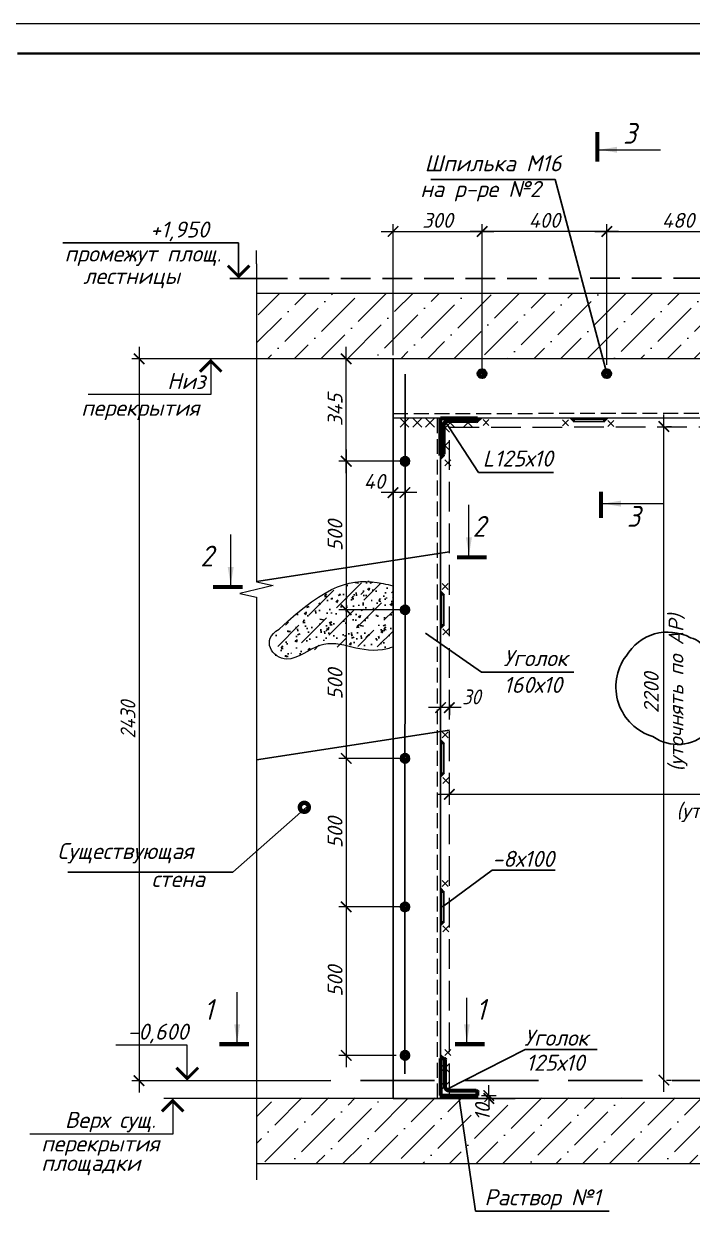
# Model space of a CAD drawing. Header units: millimetres. Extents: x 749182 to 2267578, y 70462 to 311449.
# Drawn here: x 2176773 to 2179025, y 181206 to 185204 of the extents above; entities that cross this region are included whole.
import ezdxf
from ezdxf.enums import TextEntityAlignment as Align

# ---------------------------------------------------------------- set-up
doc = ezdxf.new("R2010")
doc.units = ezdxf.units.MM
for name, pattern in [('GOST2.303 4', [7, 5, -2, 0]), ('ГОСТ 2.303 4', [7, 5, -2, 0]), ('осеваяX2', [4, 2.5, -0.5, 0.5, -0.5])]:
    doc.linetypes.add(name, pattern=pattern)
doc.layers.get('Defpoints').update_dxf_attribs({"color": 255})
for name, color, linetype, lineweight in [('1Стены', 252, 'Continuous', 25), ('монолит', 176, 'Continuous', 50), ('Оси', 165, 'осеваяX2', 13), ('Размер', 7, 'Continuous', 13), ('сварка', 156, 'Continuous', 9), ('штрих', 8, 'Continuous', 5), ('штриховка кирпич', 42, 'Continuous', 5)]:
    doc.layers.add(name, color=color, linetype=linetype, lineweight=lineweight)
doc.layers.add('CS_UNPLOTTED', color=254, linetype='Continuous', plot=False)
for name, color, linetype in [('металл', 124, 'Continuous'), ('Текст', 7, 'Continuous'), ('Штриховка', 252, 'Continuous')]:
    doc.layers.add(name, color=color, linetype=linetype)
doc.styles.add('GOST', font='', dxfattribs={"width": 0.8, "oblique": 10})
doc.styles.add('GOST 2.304_new', font='isocpeur.ttf', dxfattribs={"width": 0.9, "oblique": 15})
doc.styles.add('М2', font='isocpeui.ttf')
doc.styles.get('GOST').set_extended_font_data('GOST type A')
doc.dimstyles.new('SPDS', dxfattribs={"dimscale": 25, "dimtxt": 2.5, "dimasz": 1.77, "dimexe": 1.25, "dimexo": 0.625, "dimtad": 1, "dimdec": 0, "dimrnd": 0.001, "dimtxsty": 'GOST 2.304_new', "dimblk": 'ARCHTICK', "dimcen": 2.5, "dimdle": 2, "dimclrt": 256, "dimazin": 2, "dimtfac": 0.75, "dimtdec": 0, "dimtmove": 1, "dimatfit": 3, "dimfxl": 0, "dimtolj": 1, "dimlwd": 9, "dimlwe": 9, "dimarcsym": 0})
doc.dimstyles.new('SPDS 1_20', dxfattribs={"dimscale": 20, "dimtxt": 2.5, "dimasz": 1.77, "dimexe": 1.25, "dimexo": 0.625, "dimtad": 1, "dimdec": 0, "dimrnd": 0.001, "dimtxsty": 'М2', "dimblk": 'ARCHTICK', "dimcen": 2.5, "dimdle": 2, "dimclrt": 256, "dimadec": 0, "dimazin": 2, "dimtfac": 0.75, "dimtdec": 0, "dimtmove": 1, "dimatfit": 3, "dimfxl": 0, "dimtolj": 1, "dimlwd": 9, "dimlwe": 9, "dimarcsym": 0})
pattern_1 = [(45, (-39664661.56, -1362333.524), (33.67596045, 123.47852166), [158.75, -31.75, 0, -31.75])]

# ---------------------------------------------------------------- blocks, each defined once
blk = doc.blocks.new('_ArchTick')
at = {"color": 0, "linetype": 'ByBlock', "const_width": 0.15}
blk.add_lwpolyline([(-0.5, -0.5), (0.5, 0.5)], dxfattribs=at)
blk = doc.blocks.new('*D1312')
at = {"layer": 'Defpoints', "color": 0, "lineweight": 20, "ltscale": 20, "transparency": 16777216}
for p in [(2178177, 182925.1), (2178207, 182925.1), (2178177, 182901.5)]:
    blk.add_point(p, dxfattribs=at)
at = {"layer": 'Размер', "color": 0, "lineweight": 9, "ltscale": 20, "transparency": 16777216}
for p, q in [((2178247, 182901.5), (2178137, 182901.5)), ((2178177, 182912.6), (2178177, 182876.5)), ((2178207, 182912.6), (2178207, 182876.5))]:
    blk.add_line(p, q, dxfattribs=at)
at = {"layer": 'Размер', "color": 0, "lineweight": 9, "ltscale": 20, "transparency": 16777216, "xscale": 35.4, "yscale": 35.4, "zscale": 35.4}
for p, rotation in [((2178177, 182901.5), 179.9999999995553), ((2178207, 182901.5), 359.9999999995553)]:
    blk.add_blockref('_ArchTick', p, dxfattribs=dict(at, rotation=rotation))
at = {"layer": 'Размер', "ltscale": 20, "transparency": 16777216, "insert": (2178280.9, 182937.6), "char_height": 50, "attachment_point": 5, "style": 'GOST 2.304_new'}
blk.add_mtext('\\A1;30', dxfattribs=at)
blk = doc.blocks.new('свар')
at = {"layer": 'сварка', "color": 0, "linetype": 'Continuous', "ltscale": 10}
for p, q in [((10, 10), (-10, -10)), ((-10, 10), (10, -10))]:
    blk.add_line(p, q, dxfattribs=at)
blk = doc.blocks.new('*D1314')
at = {"layer": 'CS_UNPLOTTED', "color": 0, "lineweight": 9, "ltscale": 20, "transparency": 16777216}
for p, q in [((2177161.5, 184115.8), (2177161.5, 181605.7)), ((2177735.1, 184075.8), (2177136.5, 184075.8)), ((2177734.8, 181645.7), (2177136.5, 181645.7))]:
    blk.add_line(p, q, dxfattribs=at)
at = {"layer": 'Defpoints', "color": 0, "lineweight": 20, "ltscale": 20, "transparency": 16777216}
for p in [(2177747.6, 184075.8), (2177161.5, 181645.7), (2177747.3, 181645.7)]:
    blk.add_point(p, dxfattribs=at)
at = {"layer": 'CS_UNPLOTTED', "color": 0, "lineweight": 9, "ltscale": 20, "transparency": 16777216, "xscale": 35.4, "yscale": 35.4, "zscale": 35.4}
for p, rotation in [((2177161.5, 184075.8), 90), ((2177161.5, 181645.7), 270)]:
    blk.add_blockref('_ArchTick', p, dxfattribs=dict(at, rotation=rotation))
at = {"layer": 'CS_UNPLOTTED', "ltscale": 20, "transparency": 16777216, "insert": (2177124, 182860.8), "char_height": 50, "attachment_point": 5, "rotation": 90, "style": 'GOST 2.304_new'}
blk.add_mtext('\\A1;2430', dxfattribs=at)
blk = doc.blocks.new('м16')
at = {"layer": 'металл', "lineweight": 30, "ltscale": 20}
for p, q in [((-11, 6.4), (0, 12.7)), ((-11, -6.4), (-11, 6.4)), ((0, 12.7), (11, 6.4)), ((11, 6.4), (11, -6.4)), ((0, -12.7), (-11, -6.4)), ((11, -6.4), (0, -12.7))]:
    blk.add_line(p, q, dxfattribs=at)
blk.add_circle((0, 0), 15, dxfattribs=at)
for radius, start, end in [(10.4, 0, 180), (10.4, 180, 0), (6.92, 0, 180), (6.92, 180, 0)]:
    blk.add_arc((0, 0), radius, start, end, dxfattribs=at)
at = {"layer": 'металл', "linetype": 'Continuous', "lineweight": 25, "ltscale": 20}
blk.add_arc((0, 0), 8, 255, 165, dxfattribs=at)
at = {"layer": 'Оси', "ltscale": 20}
for p, q in [((17, 0), (-17.3, 0)), ((0, 17.3), (0, -17.3))]:
    blk.add_line(p, q, dxfattribs=at)
blk = doc.blocks.new('*D1315')
at = {"color": 0, "lineweight": 9, "ltscale": 20, "transparency": 16777216}
for p, q in [((2177859.3, 183770.7), (2177859.3, 183190.7)), ((2178054.5, 183730.7), (2177834.3, 183730.7)), ((2178054.5, 183230.7), (2177834.3, 183230.7))]:
    blk.add_line(p, q, dxfattribs=at)
at = {"layer": 'Defpoints', "color": 0, "lineweight": 20, "ltscale": 20, "transparency": 16777216}
for p in [(2178067, 183730.7), (2177859.3, 183230.7), (2178067, 183230.7)]:
    blk.add_point(p, dxfattribs=at)
at = {"color": 0, "lineweight": 9, "ltscale": 20, "transparency": 16777216, "xscale": 35.4, "yscale": 35.4, "zscale": 35.4}
for p, rotation in [((2177859.3, 183730.7), 90), ((2177859.3, 183230.7), 270)]:
    blk.add_blockref('_ArchTick', p, dxfattribs=dict(at, rotation=rotation))
at = {"ltscale": 20, "transparency": 16777216, "insert": (2177821.8, 183480.7), "char_height": 50, "attachment_point": 5, "rotation": 90, "style": 'М2'}
blk.add_mtext('\\A1;500', dxfattribs=at)
blk = doc.blocks.new('*D1316')
at = {"color": 0, "lineweight": 9, "ltscale": 20, "transparency": 16777216}
for p, q in [((2177859.3, 183270.7), (2177859.3, 182690.7)), ((2178054.5, 183230.7), (2177834.3, 183230.7)), ((2178054.5, 182730.7), (2177834.3, 182730.7))]:
    blk.add_line(p, q, dxfattribs=at)
at = {"layer": 'Defpoints', "color": 0, "lineweight": 20, "ltscale": 20, "transparency": 16777216}
for p in [(2178067, 183230.7), (2177859.3, 182730.7), (2178067, 182730.7)]:
    blk.add_point(p, dxfattribs=at)
at = {"color": 0, "lineweight": 9, "ltscale": 20, "transparency": 16777216, "xscale": 35.4, "yscale": 35.4, "zscale": 35.4}
for p, rotation in [((2177859.3, 183230.7), 90), ((2177859.3, 182730.7), 270)]:
    blk.add_blockref('_ArchTick', p, dxfattribs=dict(at, rotation=rotation))
at = {"ltscale": 20, "transparency": 16777216, "insert": (2177821.8, 182980.7), "char_height": 50, "attachment_point": 5, "rotation": 90, "style": 'М2'}
blk.add_mtext('\\A1;500', dxfattribs=at)
blk = doc.blocks.new('*D1317')
at = {"color": 0, "lineweight": 9, "ltscale": 20, "transparency": 16777216}
for p, q in [((2177859.3, 182770.7), (2177859.3, 182190.9)), ((2178054.5, 182730.7), (2177834.3, 182730.7)), ((2178054.5, 182230.9), (2177834.3, 182230.9))]:
    blk.add_line(p, q, dxfattribs=at)
at = {"layer": 'Defpoints', "color": 0, "lineweight": 20, "ltscale": 20, "transparency": 16777216}
for p in [(2178067, 182730.7), (2177859.3, 182230.9), (2178067, 182230.9)]:
    blk.add_point(p, dxfattribs=at)
at = {"color": 0, "lineweight": 9, "ltscale": 20, "transparency": 16777216, "xscale": 35.4, "yscale": 35.4, "zscale": 35.4}
for p, rotation in [((2177859.3, 182730.7), 90), ((2177859.3, 182230.9), 270)]:
    blk.add_blockref('_ArchTick', p, dxfattribs=dict(at, rotation=rotation))
at = {"ltscale": 20, "transparency": 16777216, "insert": (2177821.8, 182480.8), "char_height": 50, "attachment_point": 5, "rotation": 90, "style": 'М2'}
blk.add_mtext('\\A1;500', dxfattribs=at)
blk = doc.blocks.new('*D1318')
at = {"layer": 'Defpoints', "color": 0, "lineweight": 20, "ltscale": 20, "transparency": 16777216}
for p in [(2178017, 183715.9), (2178057, 183713.7), (2178017, 183625.4)]:
    blk.add_point(p, dxfattribs=at)
at = {"layer": 'Размер', "color": 0, "lineweight": 9, "ltscale": 20, "transparency": 16777216}
for p, q in [((2178017, 183703.4), (2178017, 183600.4)), ((2178057, 183701.2), (2178057, 183600.4)), ((2178097, 183625.4), (2177977, 183625.4))]:
    blk.add_line(p, q, dxfattribs=at)
at = {"layer": 'Размер', "color": 0, "lineweight": 9, "ltscale": 20, "transparency": 16777216, "xscale": 35.4, "yscale": 35.4, "zscale": 35.4, "rotation": 180}
blk.add_blockref('_ArchTick', (2178017, 183625.4), dxfattribs=at)
at = {"layer": 'Размер', "color": 0, "lineweight": 9, "ltscale": 20, "transparency": 16777216, "xscale": 35.4, "yscale": 35.4, "zscale": 35.4}
blk.add_blockref('_ArchTick', (2178057, 183625.4), dxfattribs=at)
at = {"layer": 'Размер', "ltscale": 20, "transparency": 16777216, "insert": (2177954.1, 183662.9), "char_height": 50, "attachment_point": 5, "style": 'М2'}
blk.add_mtext('\\A1;40', dxfattribs=at)
blk = doc.blocks.new('*D1319')
at = {"color": 0, "lineweight": 9, "ltscale": 20, "transparency": 16777216}
for p, q in [((2178339.4, 181595.7), (2178339.4, 181631.1)), ((2178314.5, 181595.7), (2178364.4, 181595.7)), ((2178314.5, 181585.7), (2178364.4, 181585.7)), ((2178339.4, 181595.7), (2178339.4, 181585.7)), ((2178339.4, 181585.7), (2178339.4, 181550.3))]:
    blk.add_line(p, q, dxfattribs=at)
at = {"layer": 'Defpoints', "color": 0, "lineweight": 20, "ltscale": 20, "transparency": 16777216}
for p in [(2178302, 181595.7), (2178302, 181585.7), (2178339.4, 181585.7)]:
    blk.add_point(p, dxfattribs=at)
at = {"color": 0, "lineweight": 9, "ltscale": 20, "transparency": 16777216, "xscale": 35.4, "yscale": 35.4, "zscale": 35.4}
for p, rotation in [((2178339.4, 181595.7), 270), ((2178339.4, 181585.7), 90)]:
    blk.add_blockref('_ArchTick', p, dxfattribs=dict(at, rotation=rotation))
at = {"ltscale": 20, "transparency": 16777216, "insert": (2178318.3, 181540), "char_height": 50, "attachment_point": 5, "rotation": 90, "style": 'М2'}
blk.add_mtext('\\A1;10', dxfattribs=at)
blk = doc.blocks.new('*D1320')
at = {"color": 0, "lineweight": 9, "ltscale": 20, "transparency": 16777216}
for p, q in [((2177859.3, 182270.9), (2177859.3, 181690.7)), ((2177931.9, 182230.9), (2177834.3, 182230.9)), ((2178027.3, 181730.7), (2177834.3, 181730.7))]:
    blk.add_line(p, q, dxfattribs=at)
at = {"layer": 'Defpoints', "color": 0, "lineweight": 20, "ltscale": 20, "transparency": 16777216}
for p in [(2177944.4, 182230.9), (2177859.3, 181730.7), (2178039.8, 181730.7)]:
    blk.add_point(p, dxfattribs=at)
at = {"color": 0, "lineweight": 9, "ltscale": 20, "transparency": 16777216, "xscale": 35.4, "yscale": 35.4, "zscale": 35.4}
for p, rotation in [((2177859.3, 182230.9), 90), ((2177859.3, 181730.7), 270)]:
    blk.add_blockref('_ArchTick', p, dxfattribs=dict(at, rotation=rotation))
at = {"ltscale": 20, "transparency": 16777216, "insert": (2177821.8, 181980.8), "char_height": 50, "attachment_point": 5, "rotation": 90, "style": 'М2'}
blk.add_mtext('\\A1;500', dxfattribs=at)
blk = doc.blocks.new('*D1322')
at = {"color": 0, "lineweight": 9, "ltscale": 20, "transparency": 16777216}
for p, q in [((2178017, 184088.2), (2178017, 184529.2)), ((2178317, 184038.2), (2178317, 184529.2)), ((2177977, 184504.2), (2178357, 184504.2))]:
    blk.add_line(p, q, dxfattribs=at)
at = {"layer": 'Defpoints', "color": 0, "lineweight": 20, "ltscale": 20, "transparency": 16777216}
for p in [(2178317, 184504.2), (2178017, 184075.7), (2178317, 184025.7)]:
    blk.add_point(p, dxfattribs=at)
at = {"color": 0, "lineweight": 9, "ltscale": 20, "transparency": 16777216, "xscale": 35.4, "yscale": 35.4, "zscale": 35.4, "rotation": 180}
blk.add_blockref('_ArchTick', (2178017, 184504.2), dxfattribs=at)
at = {"color": 0, "lineweight": 9, "ltscale": 20, "transparency": 16777216, "xscale": 35.4, "yscale": 35.4, "zscale": 35.4}
blk.add_blockref('_ArchTick', (2178317, 184504.2), dxfattribs=at)
at = {"ltscale": 20, "transparency": 16777216, "insert": (2178167, 184541.7), "char_height": 50, "attachment_point": 5, "style": 'М2'}
blk.add_mtext('\\A1;300', dxfattribs=at)
blk = doc.blocks.new('*D1323')
at = {"color": 0, "lineweight": 9, "ltscale": 20, "transparency": 16777216}
for p, q in [((2178317, 184066.2), (2178317, 184529.2)), ((2178737, 184055.5), (2178737, 184529.2)), ((2178777, 184504.2), (2178277, 184504.2))]:
    blk.add_line(p, q, dxfattribs=at)
at = {"layer": 'Defpoints', "color": 0, "lineweight": 20, "ltscale": 20, "transparency": 16777216}
for p in [(2178317, 184504.2), (2178317, 184053.7), (2178737, 184043)]:
    blk.add_point(p, dxfattribs=at)
at = {"color": 0, "lineweight": 9, "ltscale": 20, "transparency": 16777216, "xscale": 35.4, "yscale": 35.4, "zscale": 35.4, "rotation": 180}
blk.add_blockref('_ArchTick', (2178317, 184504.2), dxfattribs=at)
at = {"color": 0, "lineweight": 9, "ltscale": 20, "transparency": 16777216, "xscale": 35.4, "yscale": 35.4, "zscale": 35.4}
blk.add_blockref('_ArchTick', (2178737, 184504.2), dxfattribs=at)
at = {"ltscale": 20, "transparency": 16777216, "insert": (2178527, 184541.7), "char_height": 50, "attachment_point": 5, "style": 'М2'}
blk.add_mtext('\\A1;400', dxfattribs=at)
blk = doc.blocks.new('*D1324')
at = {"color": 0, "lineweight": 9, "ltscale": 20, "transparency": 16777216}
for p, q in [((2177859.3, 183690.9), (2177859.3, 184115.7)), ((2178004.5, 184075.7), (2177834.3, 184075.7)), ((2178044.5, 183730.9), (2177834.3, 183730.9))]:
    blk.add_line(p, q, dxfattribs=at)
at = {"layer": 'Defpoints', "color": 0, "lineweight": 20, "ltscale": 20, "transparency": 16777216}
for p in [(2177859.3, 184075.7), (2178017, 184075.7), (2178057, 183730.9)]:
    blk.add_point(p, dxfattribs=at)
at = {"color": 0, "lineweight": 9, "ltscale": 20, "transparency": 16777216, "xscale": 35.4, "yscale": 35.4, "zscale": 35.4}
for p, rotation in [((2177859.3, 184075.7), 90), ((2177859.3, 183730.9), 270)]:
    blk.add_blockref('_ArchTick', p, dxfattribs=dict(at, rotation=rotation))
at = {"ltscale": 20, "transparency": 16777216, "insert": (2177821.8, 183903.3), "char_height": 50, "attachment_point": 5, "rotation": 90, "style": 'М2'}
blk.add_mtext('\\A1;345', dxfattribs=at)
blk = doc.blocks.new('*D1337')
at = {"color": 0, "lineweight": 9, "ltscale": 20, "transparency": 16777216}
for p, q in [((2178167, 182609.7), (2180261.9, 182609.7)), ((2178207, 182574.4), (2178207, 182634.7)), ((2180221.9, 182458.6), (2180221.9, 182634.7))]:
    blk.add_line(p, q, dxfattribs=at)
at = {"layer": 'Defpoints', "color": 0, "lineweight": 20, "ltscale": 20, "transparency": 16777216}
for p in [(2180221.9, 182609.7), (2178207, 182561.9), (2180221.9, 182446.1)]:
    blk.add_point(p, dxfattribs=at)
at = {"color": 0, "lineweight": 9, "ltscale": 20, "transparency": 16777216, "xscale": 35.4, "yscale": 35.4, "zscale": 35.4, "rotation": 180}
blk.add_blockref('_ArchTick', (2178207, 182609.7), dxfattribs=at)
at = {"color": 0, "lineweight": 9, "ltscale": 20, "transparency": 16777216, "xscale": 35.4, "yscale": 35.4, "zscale": 35.4}
blk.add_blockref('_ArchTick', (2180221.9, 182609.7), dxfattribs=at)
at = {"ltscale": 20, "transparency": 16777216, "insert": (2179236, 182589.6), "char_height": 50, "width": 743.323, "attachment_point": 5, "style": 'М2'}
blk.add_mtext('\\A1;2015*\\P(уточнять по АР)', dxfattribs=at)
blk = doc.blocks.new('*D1338')
at = {"layer": 'Defpoints', "color": 0, "lineweight": 20, "ltscale": 20, "transparency": 16777216}
for p in [(2178925.5, 183847.7), (2178929.7, 183847.7), (2178925.5, 181647.7)]:
    blk.add_point(p, dxfattribs=at)
at = {"layer": 'Размер', "color": 0, "lineweight": 9, "ltscale": 20, "transparency": 16777216}
for p, q in [((2178929.7, 181607.7), (2178929.7, 183887.7)), ((2178938, 183847.7), (2178954.7, 183847.7)), ((2178938, 181647.7), (2178954.7, 181647.7))]:
    blk.add_line(p, q, dxfattribs=at)
at = {"layer": 'Размер', "color": 0, "lineweight": 9, "ltscale": 20, "transparency": 16777216, "xscale": 35.4, "yscale": 35.4, "zscale": 35.4}
for p, rotation in [((2178929.7, 183847.7), 90), ((2178929.7, 181647.7), 270)]:
    blk.add_blockref('_ArchTick', p, dxfattribs=dict(at, rotation=rotation))
at = {"layer": 'Размер', "ltscale": 20, "transparency": 16777216, "insert": (2178935.5, 182951.3), "char_height": 50, "width": 670.583, "attachment_point": 5, "rotation": 90, "style": 'М2'}
blk.add_mtext('\\A1;{\\C6;2200\\C1; } \\P(уточнять по АР)', dxfattribs=at)
blk = doc.blocks.new('*D1340')
at = {"layer": 'Defpoints', "color": 0, "lineweight": 20, "ltscale": 100, "transparency": 16777216}
for p in [(2179217.5, 184504.2), (2178737, 184126.2), (2179217.5, 184043.3)]:
    blk.add_point(p, dxfattribs=at)
at = {"layer": 'Размер', "color": 0, "lineweight": 9, "ltscale": 100, "transparency": 16777216}
for p, q in [((2178737, 184138.7), (2178737, 184529.2)), ((2179217.5, 184055.8), (2179217.5, 184529.2)), ((2178697, 184504.2), (2179257.5, 184504.2))]:
    blk.add_line(p, q, dxfattribs=at)
at = {"layer": 'Размер', "color": 0, "lineweight": 9, "ltscale": 100, "transparency": 16777216, "xscale": 35.4, "yscale": 35.4, "zscale": 35.4, "rotation": 180}
blk.add_blockref('_ArchTick', (2178737, 184504.2), dxfattribs=at)
at = {"layer": 'Размер', "color": 0, "lineweight": 9, "ltscale": 100, "transparency": 16777216, "xscale": 35.4, "yscale": 35.4, "zscale": 35.4}
blk.add_blockref('_ArchTick', (2179217.5, 184504.2), dxfattribs=at)
at = {"layer": 'Размер', "ltscale": 100, "transparency": 16777216, "insert": (2178977.3, 184541.7), "char_height": 50, "attachment_point": 5, "style": 'М2'}
blk.add_mtext('\\A1;480', dxfattribs=at)
blk = doc.blocks.new('*U713')
at = {"color": 44, "lineweight": 20, "ltscale": 10}
blk.add_line((594, 420), (0, 420), dxfattribs=at)
at = {"color": 137, "lineweight": 35, "ltscale": 10}
blk.add_line((589, 415), (20, 415), dxfattribs=at)
at = {"color": 44, "lineweight": 13, "style": 'GOST', "oblique": 10, "width": 0.8}
for tag in ['ФОРМАТВЕРТ', 'ФОРМАТГОРИЗ']:
    blk.add_attdef(tag, (542.98, 1.6), '', height=2, dxfattribs=at)

msp = doc.modelspace()

# ---------------------------------------------------------------- hatches: boundary and pattern name
at = {"layer": 'Размер', "ltscale": 20}
h = msp.add_hatch(dxfattribs=at)
h.set_pattern_fill('AR-SAND', color=256, scale=0.3)
h.set_pattern_definition([(37.5, (1404159.032, 534347.958), (-0.48000939, 14.68239712), [0, -11.5824, 0, -12.954, 0, -12.3825]), (7.5, (1404159.032, 534347.958), (13.4856985, 21.504753), [0, -6.2484, 0, -10.4394, 0, -4.0005]), (327.5, (1404149.66, 534347.958), (23.7297711, 0.04311554), [0, -3.81, 0, -13.716, 0, -17.907]), (317.5, (1404149.66, 534347.958), (22.90669357, 6.6878797), [0, -1.905, 0, -8.9916, 0, -10.287])])
h.paths.add_polyline_path([(2178302.0335, 181595.7046), (2178207.0335, 181595.7046), (2178207.0335, 181585.7046), (2178302.0335, 181585.7046)])
h.paths.add_polyline_path([(2178207.0335, 181595.7046), (2178177.0335, 181595.7046), (2178177.0335, 181585.7046), (2178207.0335, 181585.7046)])
at = {"layer": 'сварка', "linetype": 'Continuous', "ltscale": 5}
for points in [[(2178302.0433, 183875.7046), (2178302.0433, 183862.0612), (2178315.6867, 183875.7046)], [(2178626.9455, 183875.7046), (2178613.3021, 183875.7046), (2178626.9455, 183862.0612)], [(2178727.1411, 183875.7046), (2178740.7845, 183875.7046), (2178727.1411, 183862.0612)], [(2178177.0433, 183750.7046), (2178190.6867, 183750.7046), (2178177.0433, 183737.0612)], [(2178177.0433, 183280.8024), (2178177.0433, 183294.4459), (2178190.6867, 183280.8024)], [(2178177.0433, 183180.6068), (2178177.0433, 183166.9634), (2178190.6867, 183180.6068)], [(2178177.0433, 182780.8024), (2178177.0433, 182794.4459), (2178190.6867, 182780.8024)], [(2178177.0433, 182680.6068), (2178177.0433, 182666.9634), (2178190.6867, 182680.6068)], [(2178177.0433, 182280.8024), (2178177.0433, 182294.4459), (2178190.6867, 182280.8024)], [(2178177.0433, 182180.6068), (2178177.0433, 182166.9634), (2178190.6867, 182180.6068)], [(2178177.0433, 181720.7046), (2178177.0433, 181734.3481), (2178190.6867, 181720.7046)]]:
    msp.add_hatch(color=0, dxfattribs=at).paths.add_polyline_path(points, flags=0)
at = {"layer": 'штрих', "ltscale": 15}
h = msp.add_hatch(dxfattribs=at)
h.set_pattern_fill('ANSI36', color=256, scale=20)
h.set_pattern_definition(pattern_1)
h.paths.add_polyline_path([(2177557.2995, 184296.8524), (2177557.513, 184076.8526), (2180688.5796, 184076.8526), (2180688.3662, 184296.8524)])
h = msp.add_hatch(dxfattribs=at)
h.set_pattern_fill('ANSI36', color=256, scale=20)
h.set_pattern_definition(pattern_1)
h.paths.add_polyline_path([(2177556.9899, 181587.7097), (2177556.9899, 181367.7097), (2180688.0565, 181367.7097), (2180688.0565, 181587.7097)])
at = {"layer": 'Штриховка', "ltscale": 100}
h = msp.add_hatch(dxfattribs=at)
h.set_pattern_fill('AR-CONC', scale=0.5)
h.set_pattern_definition([(50, (-39640793.715, -1334767.24), (91.0923345, -7.96954277), [9.525, -104.775]), (355, (-39640793.715, -1334767.24), (-17.62171071, 95.52842262), [7.62, -83.82029209]), (100.4514447, (-39640786.12, -1334767.91), (73.47062355, 87.55887596), [8.0950044, -89.0451223]), (46.1842, (-39640793.71, -1334741.84), (135.53952045, -21.02116397), [14.2875, -157.1625]), (96.6355576, (-39640782.42, -1334743.6), (118.70206703, 123.7130623), [12.14251157, -133.5678041]), (351.18415117, (-39640793.71, -1334741.84), (118.70206703, 123.7130623), [11.42998353, -125.72986596]), (21, (-39640781.015, -1334748.19), (75.80719563, -51.1325991), [9.525, -104.775]), (326, (-39640781.015, -1334748.19), (30.90101417, 92.09398306), [7.62, -83.82]), (71.451445, (-39640774.7, -1334752.45), (106.70820964, 40.96138444), [8.0950044, -89.0449688]), (37.5, (-39640793.715, -1334767.243), (1.544301625, 42.277519437), [0, -82.804, 0, -85.09, 0, -84.1375]), (7.5, (-39640793.715, -1334767.243), (33.409831255, 50.09028741), [0, -48.514, 0, -80.899, 0, -32.0675]), (327.5, (-39640822.036, -1334767.243), (67.795297583, -2.864371996), [0, -31.75, 0, -99.06, 0, -131.445]), (317.5, (-39640834.736, -1334767.24), (74.06459069, 12.71324552), [0, -41.275, 0, -65.786, 0, -93.345])])
edge = h.paths.add_edge_path()
edge.add_spline(control_points=[(2178017.0433, 183311.1831), (2178005.8672, 183314.3408), (2177886.7805, 183343.0733), (2177795.9048, 183318.8762), (2177633.6155, 183165.4644)], knot_values=[0, 0, 0, 0, 28.268924197, 299.190779204, 299.190779204, 299.190779204, 299.190779204], degree=3, periodic=0)
edge.add_spline(control_points=[(2177633.6155, 183165.4644), (2177568.6843, 183131.0045), (2177640.1059, 183017.7002), (2177811.3631, 183164.829), (2177911.7521, 183071.9651), (2178010.7966, 183103.2454), (2178017.0433, 183105.53)], knot_values=[624.98540237, 624.98540237, 624.98540237, 624.98540237, 809.346712456, 941.672141688, 1203.71855065, 1221.227201709, 1221.227201709, 1221.227201709, 1221.227201709], degree=3, periodic=0)
edge.add_line((2178017.0433, 183105.53), (2178017.0433, 183311.1831))
at = {"layer": 'штриховка кирпич', "ltscale": 20}
h = msp.add_hatch(dxfattribs=at)
h.set_pattern_fill('ANSI36', color=0, scale=15)
h.set_pattern_definition([(45, (1404239.04, 535101.113), (25.2569703, 92.6088912), [119.0625, -23.8125, 0, -23.8125])])
edge = h.paths.add_edge_path()
edge.add_spline(control_points=[(2178017.0433, 183311.1831), (2178005.8672, 183314.3408), (2177886.7805, 183343.0733), (2177806.718, 183297.3892), (2177742.2001, 183257.4287)], knot_values=[0, 0, 0, 0, 28.268924197, 299.190779204, 299.190779204, 299.190779204, 299.190779204], degree=3, periodic=0)
edge.add_spline(control_points=[(2177742.2001, 183257.4287), (2177612.4699, 183149.5551), (2177621.535, 183078.7466), (2177721.7516, 183086.8791), (2177824.0192, 183115.8445), (2178010.7966, 183103.2454), (2178017.0433, 183105.53)], knot_values=[624.98540237, 624.98540237, 624.98540237, 624.98540237, 809.346712456, 941.672141688, 1203.71855065, 1221.227201709, 1221.227201709, 1221.227201709, 1221.227201709], degree=3, periodic=0)
edge.add_line((2178017.0433, 183105.53), (2178017.0433, 183311.1831))

# ---------------------------------------------------------------- linework, layer by layer
at = {"ltscale": 100}
for p, q in [((2178144.6181, 184679.1774), (2178563.7082, 184679.1774)), ((2178563.7082, 184679.1774), (2178737.0433, 184025.7046)), ((2178305.172, 183692.7729), (2178188.8584, 183870.7224)), ((2178557.3617, 183692.7729), (2178305.172, 183692.7729)), ((2177476.7496, 182347.5561), (2177725.6647, 182565.895)), ((2177476.7496, 182347.5561), (2176921.4238, 182347.5561)), ((2178351.2462, 182354.817), (2178184.0723, 182230.7048)), ((2178351.2462, 182354.817), (2178563.6615, 182354.817)), ((2178462.0935, 181751.0776), (2178197.1438, 181615.8051)), ((2178704.336, 181751.0776), (2178462.0935, 181751.0776))]:
    msp.add_line(p, q, dxfattribs=at)
at = {"linetype": 'Continuous', "ltscale": 20}
for p, q in [((2177496.639, 184465.8499), (2176904.5091, 184465.8499)), ((2177496.639, 184345.8499), (2177496.639, 184465.8499)), ((2177617.4209, 184345.8499), (2177466.639, 184345.8499))]:
    msp.add_line(p, q, dxfattribs=at)
at = {"ltscale": 20}
msp.add_line((2178315.0361, 183021.0843), (2178125.9922, 183152.3792), dxfattribs=at)
at = {"color": 0, "linetype": 'Continuous', "ltscale": 20, "const_width": 10}
msp.add_lwpolyline([(2177533.1035, 184389.3854), (2177496.639, 184352.921), (2177460.1746, 184389.3854)], dxfattribs=at)
at = {"color": 0, "ltscale": 20}
msp.add_lwpolyline([(2178626.3196, 183021.0843), (2178315.0361, 183021.0843)], dxfattribs=at)
at = {"layer": '1Стены', "color": 0, "linetype": 'GOST2.303 4', "ltscale": 20}
msp.add_line((2177561.5976, 184345.8499), (2180688.3662, 184347.855), dxfattribs=at)
at = {"layer": '1Стены', "color": 0, "linetype": 'ГОСТ 2.303 4', "lineweight": 13, "ltscale": 10}
for p, q in [((2178017.0433, 183891.7046), (2180411.8799, 183893.7097)), ((2178167.0433, 181585.7046), (2178167.0433, 183875.7046))]:
    msp.add_line(p, q, dxfattribs=at)
at = {"layer": '1Стены', "color": 0, "linetype": 'ГОСТ 2.303 4', "lineweight": 13, "ltscale": 20}
for p, q in [((2178207.0433, 183845.7046), (2180221.8799, 183847.7097)), ((2178207.0433, 181601.7046), (2178207.0433, 183845.7046))]:
    msp.add_line(p, q, dxfattribs=at)
at = {"layer": '1Стены', "color": 0, "linetype": 'GOST2.303 4', "ltscale": 50}
msp.add_line((2177556.9899, 181645.7046), (2180688.0565, 181647.7097), dxfattribs=at)
at = {"layer": '1Стены', "color": 0, "linetype": 'ГОСТ 2.303 4', "lineweight": 13, "ltscale": 50}
msp.add_line((2178177.0433, 181585.7046), (2180251.8701, 181587.7097), dxfattribs=at)
at = {"layer": 'CS_UNPLOTTED', "ltscale": 20}
msp.add_line((2178057.353, 184023.9889), (2178057.0433, 181668.9683), dxfattribs=at)
at = {"layer": 'CS_UNPLOTTED', "ltscale": 100}
for p, q in [((2177556.9899, 183325.7046), (2178207.0433, 183425.7046)), ((2177556.9899, 182725.7046), (2178207.0433, 182825.7046))]:
    msp.add_line(p, q, dxfattribs=at)
at = {"layer": 'CS_UNPLOTTED', "color": 5, "ltscale": 100}
msp.add_lwpolyline([(2178802.1541, 183075.1238, 0.52056705), (2178892.514, 182804.2044, 0.365414593), (2179076.0048, 182818.4591, 0.52056705), (2179161.6016, 182923.0244, 0.52056705), (2179066.4912, 183022.8381, 0.52056705), (2179018.936, 183136.9126, 0.399742671), (2178802.1541, 183075.1238)], format="xyb", dxfattribs=at)
at = {"layer": 'металл', "color": 0, "ltscale": 20}
for p, q in [((2178017.0433, 184075.7046), (2180411.8799, 184077.7097)), ((2178017.0433, 181585.7046), (2178017.0433, 184075.7046)), ((2178017.0433, 183875.7046), (2180411.8799, 183877.7097)), ((2178177.0433, 181585.7046), (2178177.0433, 183875.7046)), ((2178177.0335, 181585.7046), (2178017.0433, 181585.7046))]:
    msp.add_line(p, q, dxfattribs=at)
at = {"layer": 'металл', "color": 0, "linetype": 'Continuous', "lineweight": 60, "ltscale": 20}
for p, q in [((2178177.0433, 183750.7046), (2178177.0433, 183875.7046)), ((2178177.0433, 183875.7046), (2178302.0433, 183875.7046)), ((2178187.0433, 183851.7046), (2178187.0433, 183755.3046)), ((2178297.4433, 183865.7046), (2178201.0433, 183865.7046)), ((2178302.0433, 183875.7046), (2178302.0433, 183870.3046)), ((2178182.4433, 183750.7046), (2178177.0433, 183750.7046))]:
    msp.add_line(p, q, dxfattribs=at)
at = {"layer": 'металл', "color": 0, "linetype": 'Continuous', "lineweight": 60, "ltscale": 20, "extrusion": (0, 0, -1)}
for p, q in [((2178177.0433, 181720.7046), (2178177.0433, 181595.7046)), ((2178188.4433, 181720.7046), (2178177.0433, 181720.7046)), ((2178193.0433, 181625.7046), (2178193.0433, 181716.1046)), ((2178297.4433, 181611.7046), (2178207.0433, 181611.7046)), ((2178302.0433, 181595.7046), (2178302.0433, 181607.1046)), ((2178177.0433, 181595.7046), (2178302.0433, 181595.7046))]:
    msp.add_line(p, q, dxfattribs=at)
at = {"layer": 'металл', "color": 0, "ltscale": 20}
for points in [[(2178727.0433, 183872.6956), (2178727.0433, 183864.6956), (2178627.0433, 183864.6956), (2178627.0433, 183872.6956)], [(2178180.0524, 183280.7046), (2178188.0524, 183280.7046), (2178188.0524, 183180.7046), (2178180.0524, 183180.7046)], [(2178180.0524, 182780.7046), (2178188.0524, 182780.7046), (2178188.0524, 182680.7046), (2178180.0524, 182680.7046)], [(2178180.0524, 182280.7046), (2178188.0524, 182280.7046), (2178188.0524, 182180.7046), (2178180.0524, 182180.7046)]]:
    msp.add_lwpolyline(points, close=True, dxfattribs=at)
at = {"layer": 'металл', "color": 0, "linetype": 'Continuous', "lineweight": 60, "ltscale": 20}
for centre, radius, start, end in [((2178201.0433, 183851.7046), 14, 90, 180), ((2178297.4433, 183870.3046), 4.6, 270, 0), ((2178182.4433, 183755.3046), 4.6, 270, 0)]:
    msp.add_arc(centre, radius, start, end, dxfattribs=at)
at = {"layer": 'металл', "color": 0, "linetype": 'Continuous', "lineweight": 60, "ltscale": 20, "extrusion": (0, 0, -1)}
for centre, radius, start, end in [((-2178188.4433, 181716.1046), 4.6, 90, 180), ((-2178207.0433, 181625.7046), 14, 270, 0), ((-2178297.4433, 181607.1046), 4.6, 90, 180)]:
    msp.add_arc(centre, radius, start, end, dxfattribs=at)
at = {"layer": 'монолит', "color": 0, "lineweight": 25, "ltscale": 100}
for p, q in [((2177557.2995, 184295.8499), (2180688.3662, 184297.855)), ((2177557.2995, 184075.8499), (2180688.3662, 184077.855)), ((2177556.9899, 181585.7046), (2180688.0565, 181587.7097)), ((2177556.9899, 181365.7046), (2180688.0565, 181367.7097))]:
    msp.add_line(p, q, dxfattribs=at)
at = {"layer": 'Размер', "linetype": 'Continuous', "ltscale": 20}
for p, q in [((2178711.9963, 184779.4206), (2178917.6187, 184779.4206)), ((2177697.8842, 184075.8499), (2177372.871, 184075.8499)), ((2177402.871, 184075.8499), (2177402.871, 183955.8499)), ((2177402.871, 183955.8499), (2176990.0953, 183955.8499)), ((2178272.7539, 183414.3199), (2178272.7539, 183584.3199)), ((2178724.868, 183588.1965), (2178926.1041, 183588.1965)), ((2177470.2197, 183314.3199), (2177470.2197, 183484.3199)), ((2177491.8349, 181775.4516), (2177491.8349, 181943.6937)), ((2178265.8237, 181775.4516), (2178265.8237, 181924.773)), ((2177323.8174, 181765.7046), (2177083.5449, 181765.7046)), ((2177323.8174, 181645.7046), (2177323.8174, 181765.7046)), ((2177556.9514, 181645.7046), (2177244.6395, 181645.7046)), ((2177556.9514, 181585.7046), (2177244.6395, 181585.7046)), ((2177274.6779, 181585.7046), (2177274.6779, 181465.7046)), ((2177274.6779, 181465.7046), (2176793.8479, 181465.7046))]:
    msp.add_line(p, q, dxfattribs=at)
at = {"layer": 'Размер', "color": 0, "linetype": 'Continuous', "ltscale": 20}
for points, const_width in [([(2178704.9963, 184839.4206), (2178704.9963, 184739.4206)], 14), ([(2177366.4066, 184032.3144), (2177402.871, 184068.7788), (2177439.3355, 184032.3144)], 10), ([(2178717.868, 183540.1965), (2178717.868, 183628.1965)], 14), ([(2178332.7539, 183407.3199), (2178232.7539, 183407.3199)], 14), ([(2177410.2197, 183307.3199), (2177510.2197, 183307.3199)], 14), ([(2177431.8349, 181768.4516), (2177531.8349, 181768.4516)], 14), ([(2178325.8237, 181768.4516), (2178225.8237, 181768.4516)], 14), ([(2177360.2818, 181689.2402), (2177323.8174, 181652.7757), (2177287.3529, 181689.2402)], 10), ([(2177311.1424, 181542.1691), (2177274.6779, 181578.6336), (2177238.2135, 181542.1691)], 10)]:
    msp.add_lwpolyline(points, dxfattribs=dict(at, const_width=const_width))
at = {"layer": 'Размер', "color": 0, "ltscale": 20}
msp.add_lwpolyline([(2178177.0335, 181595.7046), (2178302.0335, 181595.7046), (2178302.0335, 181585.7046), (2178177.0335, 181585.7046)], close=True, dxfattribs=at)
at = {"layer": 'Размер', "linetype": 'Continuous', "ltscale": 20}
for points in [[(2178711.9963, 184779.4206), (2178772.0863, 184789.4762), (2178772.0863, 184769.365)], [(2178724.868, 183588.1965), (2178784.958, 183598.2521), (2178784.958, 183578.1409)], [(2178272.7539, 183414.3199), (2178262.6983, 183474.4099), (2178282.8095, 183474.4099)], [(2177470.2197, 183314.3199), (2177460.1641, 183374.4099), (2177480.2753, 183374.4099)], [(2177491.8349, 181775.4516), (2177481.7793, 181835.5416), (2177501.8905, 181835.5416)], [(2178265.8237, 181775.4516), (2178255.7681, 181835.5416), (2178275.8793, 181835.5416)]]:
    msp.add_solid(points, dxfattribs=at)
at = {"layer": 'сварка', "color": 0, "linetype": 'Continuous', "ltscale": 15}
for p, q in [((2178070.6942, 183875.7046), (2178040.6942, 183845.7046)), ((2178040.6942, 183875.7046), (2178070.6942, 183845.7046)), ((2178114.0051, 183875.7046), (2178084.0051, 183845.7046)), ((2178084.0051, 183875.7046), (2178114.0051, 183845.7046)), ((2178156.7324, 183875.7046), (2178126.7324, 183845.7046)), ((2178126.7324, 183875.7046), (2178156.7324, 183845.7046)), ((2178302.0433, 183875.7046), (2178177.0433, 183875.7046)), ((2178177.0433, 183750.7046), (2178177.0433, 183875.7046)), ((2178177.0433, 183828.2046), (2178207.0433, 183858.2046)), ((2178177.0433, 183858.2046), (2178207.0433, 183828.2046)), ((2178224.5433, 183875.7046), (2178194.5433, 183845.7046)), ((2178194.5433, 183875.7046), (2178224.5433, 183845.7046)), ((2178284.5433, 183875.7046), (2178254.5433, 183845.7046)), ((2178254.5433, 183875.7046), (2178284.5433, 183845.7046)), ((2178177.0433, 183768.2046), (2178207.0433, 183798.2046)), ((2178177.0433, 183798.2046), (2178207.0433, 183768.2046)), ((2178177.0335, 181720.7046), (2178177.0335, 181595.7046)), ((2178177.0335, 181703.2046), (2178207.0335, 181673.2046)), ((2178177.0335, 181673.2046), (2178207.0335, 181703.2046)), ((2178177.0335, 181643.2046), (2178207.0335, 181613.2046)), ((2178177.0335, 181613.2046), (2178207.0335, 181643.2046))]:
    msp.add_line(p, q, dxfattribs=at)
at = {"layer": 'сварка', "color": 0, "linetype": 'Continuous', "ltscale": 5}
for p, q in [((2178302.0433, 183875.7046), (2178302.0433, 183862.0612)), ((2178302.0433, 183862.0612), (2178315.6867, 183875.7046)), ((2178315.6867, 183875.7046), (2178302.0433, 183875.7046)), ((2178626.9455, 183875.7046), (2178613.3021, 183875.7046)), ((2178613.3021, 183875.7046), (2178626.9455, 183862.0612)), ((2178626.9455, 183862.0612), (2178626.9455, 183875.7046)), ((2178727.1411, 183875.7046), (2178740.7845, 183875.7046)), ((2178740.7845, 183875.7046), (2178727.1411, 183862.0612)), ((2178727.1411, 183862.0612), (2178727.1411, 183875.7046)), ((2178177.0433, 183750.7046), (2178190.6867, 183750.7046)), ((2178190.6867, 183750.7046), (2178177.0433, 183737.0612)), ((2178177.0433, 183737.0612), (2178177.0433, 183750.7046)), ((2178177.0433, 183280.8024), (2178177.0433, 183294.4459)), ((2178177.0433, 183294.4459), (2178190.6867, 183280.8024)), ((2178190.6867, 183280.8024), (2178177.0433, 183280.8024)), ((2178177.0433, 183180.6068), (2178177.0433, 183166.9634)), ((2178177.0433, 183166.9634), (2178190.6867, 183180.6068)), ((2178190.6867, 183180.6068), (2178177.0433, 183180.6068)), ((2178177.0433, 182780.8024), (2178177.0433, 182794.4459)), ((2178177.0433, 182794.4459), (2178190.6867, 182780.8024)), ((2178190.6867, 182780.8024), (2178177.0433, 182780.8024)), ((2178177.0433, 182680.6068), (2178177.0433, 182666.9634)), ((2178177.0433, 182666.9634), (2178190.6867, 182680.6068)), ((2178190.6867, 182680.6068), (2178177.0433, 182680.6068)), ((2178177.0433, 182280.8024), (2178177.0433, 182294.4459)), ((2178177.0433, 182294.4459), (2178190.6867, 182280.8024)), ((2178190.6867, 182280.8024), (2178177.0433, 182280.8024)), ((2178177.0433, 182180.6068), (2178177.0433, 182166.9634)), ((2178177.0433, 182166.9634), (2178190.6867, 182180.6068)), ((2178190.6867, 182180.6068), (2178177.0433, 182180.6068)), ((2178177.0433, 181720.7046), (2178177.0433, 181734.3481)), ((2178177.0433, 181734.3481), (2178190.6867, 181720.7046)), ((2178190.6867, 181720.7046), (2178177.0433, 181720.7046))]:
    msp.add_line(p, q, dxfattribs=at)
at = {"layer": 'Текст', "ltscale": 20}
for p in [(2178239.5335, 181585.7046), (2178744.5867, 181206.1869)]:
    msp.add_line(p, (2178294.7932, 181206.1869), dxfattribs=at)
at = {"layer": 'Текст', "ltscale": 20, "const_width": 30}
msp.add_lwpolyline([(2177710.6647, 182565.895, -1), (2177725.6647, 182565.895, -1)], format="xyb", close=True, dxfattribs=at)
at = {"layer": 'штриховка кирпич', "color": 0, "linetype": 'Continuous', "ltscale": 15}
msp.add_line((2177557.2995, 184395.7617), (2177557.2995, 184440.7617), dxfattribs=at)
msp.add_lwpolyline([(2177557.2995, 184395.7617), (2177556.9899, 183325.3115), (2177613.2399, 183312.1865), (2177500.7399, 183285.9365), (2177556.9899, 183272.8115), (2177556.9899, 181311.6128)], dxfattribs=at)
at = {"layer": 'штриховка кирпич', "color": 0, "ltscale": 20}
for points, knots in [([(2177633.6155, 183165.4644), (2177795.9048, 183318.8762), (2177886.7805, 183343.0733), (2178005.8672, 183314.3408), (2178017.0433, 183311.1831)], [0, 0, 0, 0, 270.921855007, 299.190779204, 299.190779204, 299.190779204, 299.190779204]), ([(2178017.0433, 183105.53), (2178010.7966, 183103.2454), (2177911.7521, 183071.9651), (2177811.3631, 183164.829), (2177640.1059, 183017.7002), (2177568.6843, 183131.0045), (2177633.6155, 183165.4644)], [624.98540237, 624.98540237, 624.98540237, 624.98540237, 642.494053429, 904.540462392, 1036.865891624, 1221.227201709, 1221.227201709, 1221.227201709, 1221.227201709])]:
    msp.add_open_spline(points, degree=3, knots=knots, dxfattribs=at)

# ---------------------------------------------------------------- block references
at = {"xscale": 20, "yscale": 20, "zscale": 20}
msp.add_blockref('*U713', (2176351.8026, 176803.52), dxfattribs=at)
at = {"layer": 'Размер'}
for p in [(2178317.0433, 184025.7046), (2178737.0433, 184025.7046)]:
    msp.add_blockref('м16', p, dxfattribs=at)
at = {"layer": 'Размер', "color": 0}
for p in [(2178330.0897, 183860.9755), (2178598.3129, 183859.9493), (2178751.187, 183857.9456), (2178201.3431, 183725.7549)]:
    msp.add_blockref('свар', p, dxfattribs=at)
at = {"layer": 'Размер', "xscale": -1, "rotation": 89.99999999988889}
for p in [(2178057.0433, 183730.7046), (2178057.0433, 183730.7046), (2178057.0433, 183230.7046), (2178057.0433, 182730.7046), (2178057.0433, 182230.7046), (2178057.0433, 181730.7046)]:
    msp.add_blockref('м16', p, dxfattribs=at)
at = {"layer": 'Размер', "color": 0, "xscale": -1, "rotation": 89.99999999762781}
for p in [(2178192.7987, 183309.435), (2178194.8023, 183156.561), (2178192.7987, 182809.435), (2178194.8023, 182656.561), (2178192.7987, 182309.435), (2178194.8023, 182156.561), (2178201.2176, 181740.9183)]:
    msp.add_blockref('свар', p, dxfattribs=at)

# ---------------------------------------------------------------- texts
at = {"color": 0, "ltscale": 20, "insert": (2178389.4125, 183095.0843), "char_height": 54, "width": 274.710988, "attachment_point": 1, "style": 'М2'}
msp.add_mtext('Уголок 160х10', dxfattribs=at)
at = {"layer": 'Размер', "linetype": 'Continuous', "ltscale": 20, "style": 'GOST 2.304_new', "oblique": 15, "width": 0.9}
for s, p in [('3', (2178791.9963, 184799.4206)), ('3', (2178804.868, 183510.1965)), ('2', (2178285.3064, 183476.6233)), ('2', (2177368.1907, 183376.6233)), ('1', (2177379.6297, 181850.575)), ('1', (2178296.7454, 181850.575))]:
    msp.add_text(s, height=70, dxfattribs=at).set_placement(p)
at = {"layer": 'Текст', "ltscale": 20, "style": 'М2'}
for s, p in [('Шпилька М16', (2178123.3917, 184706.8543)), ('на р-ре №2', (2178109.0281, 184620.2639)), ('+1,950', (2177198.3071, 184483.8499)), ('промежут площ.', (2176910.4496, 184402.9279)), ('лестницы', (2176973.3995, 184327.6301)), ('Низ', (2177256.3756, 183973.8499)), ('L125х10', (2178319.3249, 183712.9089)), ('Существующая', (2176886.1523, 182391.8361)), ('-8х100', (2178351.2462, 182365.3868)), ('стена', (2177203.5274, 182297.8361)), ('-0,600', (2177122.2719, 181783.7046)), ('Уголок', (2178459.1778, 181763.3114)), ('125х10', (2178464.9485, 181679.1713)), ('Верх сущ.', (2176911.5763, 181486.7977)), ('Раствор №1', (2178324.7932, 181226.1869))]:
    msp.add_text(s, height=54, dxfattribs=at).set_placement(p)
for s, p in [('перекрытия', (2176966.5347, 183937.8499)), ('перекрытия', (2176831.8703, 181461.4625)), ('площадки', (2176831.8703, 181395.9572))]:
    msp.add_text(s, height=54, dxfattribs=at).set_placement(p, align=Align.TOP_LEFT)

# ---------------------------------------------------------------- dimensions: what is measured, and where the dimension line sits
at = {"ltscale": 20}
dim = msp.add_linear_dim(base=(2178317.0433, 184504.1918), p1=(2178017.0433, 184075.7046), p2=(2178317.0433, 184025.7046), dimstyle='SPDS', override={"dimscale": 20, "dimtxsty": 'М2', "dimfxl": 1.25, "dimtfill": 0, "dimarcsym": 1}, dxfattribs=at)
dim.commit()
dim.dimension.update_dxf_attribs({"geometry": '*D1322', "text_midpoint": (2178167.0433, 184541.6918)})
dim = msp.add_linear_dim(base=(2178317.0433, 184504.1918), p1=(2178737.0433, 184042.9903), p2=(2178317.0433, 184053.6885), text='400', dimstyle='SPDS', override={"dimscale": 20, "dimtxsty": 'М2', "dimfxl": 1.25, "dimtfill": 0, "dimarcsym": 1}, dxfattribs=at)
dim.commit()
dim.dimension.update_dxf_attribs({"geometry": '*D1323', "text_midpoint": (2178527.0433, 184541.6918)})
for base, p1, p2, picture, middle in [((2177859.3384, 184075.7046), (2178057.0433, 183730.8772), (2178017.0433, 184075.7046), '*D1324', (2177821.8384, 183903.2909)), ((2177859.3384, 183230.7046), (2178067.0433, 183730.7046), (2178067.0433, 183230.7046), '*D1315', (2177821.8384, 183480.7046)), ((2177859.3384, 182730.7046), (2178067.0433, 183230.7046), (2178067.0433, 182730.7046), '*D1316', (2177821.8384, 182980.7046)), ((2177859.3384, 182230.8772), (2178067.0433, 182730.7046), (2178067.0433, 182230.8772), '*D1317', (2177821.8384, 182480.7909)), ((2177859.3384, 181730.7046), (2177944.4409, 182230.8772), (2178039.7576, 181730.7046), '*D1320', (2177821.8384, 181980.7909))]:
    dim = msp.add_linear_dim(base=base, p1=p1, p2=p2, angle=90, dimstyle='SPDS', override={"dimscale": 20, "dimtxsty": 'М2', "dimfxl": 1.25, "dimtfill": 0, "dimarcsym": 1}, dxfattribs=at)
    dim.commit()
    dim.dimension.update_dxf_attribs({"geometry": picture, "text_midpoint": middle})
dim = msp.add_linear_dim(base=(2180221.8799, 182609.6859), p1=(2178207.0433, 182561.901), p2=(2180221.8799, 182446.0808), text='2015*\\P(уточнять по АР)', dimstyle='SPDS', override={"dimscale": 20, "dimtxsty": 'М2', "dimfxl": 1.25, "dimtfill": 0, "dimarcsym": 1}, dxfattribs=at)
dim.commit()
dim.dimension.update_dxf_attribs({"geometry": '*D1337', "text_midpoint": (2179235.9797, 182500.4541), "dimtype": 160})
dim = msp.add_linear_dim(base=(2178339.4482, 181585.7046), p1=(2178302.0433, 181595.7046), p2=(2178302.0433, 181585.7046), angle=90, dimstyle='SPDS', override={"dimscale": 20, "dimtxsty": 'М2', "dimfxl": 1.25, "dimtfill": 0, "dimarcsym": 1}, dxfattribs=at)
dim.commit()
dim.dimension.update_dxf_attribs({"geometry": '*D1319', "text_midpoint": (2178355.8472, 181540.0422), "dimtype": 160})
at = {"layer": 'CS_UNPLOTTED', "ltscale": 20}
dim = msp.add_linear_dim(base=(2177161.4829, 181645.7046), p1=(2177747.6176, 184075.8499), p2=(2177747.3079, 181645.7046), angle=90, dimstyle='SPDS', override={"dimscale": 20, "dimfxl": 1.25, "dimtfill": 0, "dimarcsym": 1}, dxfattribs=at)
dim.commit()
dim.dimension.update_dxf_attribs({"geometry": '*D1314', "text_midpoint": (2177123.9829, 182860.7773)})
at = {"layer": 'Размер', "ltscale": 100}
dim = msp.add_linear_dim(base=(2179217.4616, 184504.1918), p1=(2178737.0433, 184126.1561), p2=(2179217.4616, 184043.3351), dimstyle='SPDS 1_20', override={"dimtxsty": 'М2'}, dxfattribs=at)
dim.commit()
dim.dimension.update_dxf_attribs({"geometry": '*D1340', "text_midpoint": (2178977.2525, 184541.6918)})
at = {"layer": 'Размер', "ltscale": 20}
dim = msp.add_linear_dim(base=(2178929.7447, 183847.7097), p1=(2178925.4782, 181647.7097), p2=(2178925.4782, 183847.7097), angle=90, text='{\\C6;2200\\C1; } \\P(уточнять по АР)', dimstyle='SPDS 1_20', override={"dimtxsty": 'М2'}, dxfattribs=at)
dim.commit()
dim.dimension.update_dxf_attribs({"geometry": '*D1338', "text_midpoint": (2179024.6741, 182951.3438), "dimtype": 160})
for base, p1, p2, override, picture, middle, dimtype in [((2178017.0433, 183625.434), (2178057.0433, 183713.7046), (2178017.0433, 183715.922), {"dimscale": 20, "dimtxsty": 'М2', "dimfxl": 1.25, "dimtfill": 0, "dimarcsym": 1}, '*D1318', (2177954.1422, 183625.434), 160), ((2178177.0433, 182901.5109), (2178207.0433, 182925.0937), (2178177.0433, 182925.0937), {"dimscale": 20, "dimtxsty": 'GOST 2.304_new', "dimfxl": 1.25, "dimtfill": 0, "dimarcsym": 1}, '*D1312', (2178280.8502, 182900.1236), 161)]:
    dim = msp.add_linear_dim(base=base, p1=p1, p2=p2, angle=180, dimstyle='SPDS', override=override, dxfattribs=at)
    dim.commit()
    dim.dimension.update_dxf_attribs({"geometry": picture, "text_midpoint": middle, "dimtype": dimtype})

doc.saveas('drawing.dxf')
